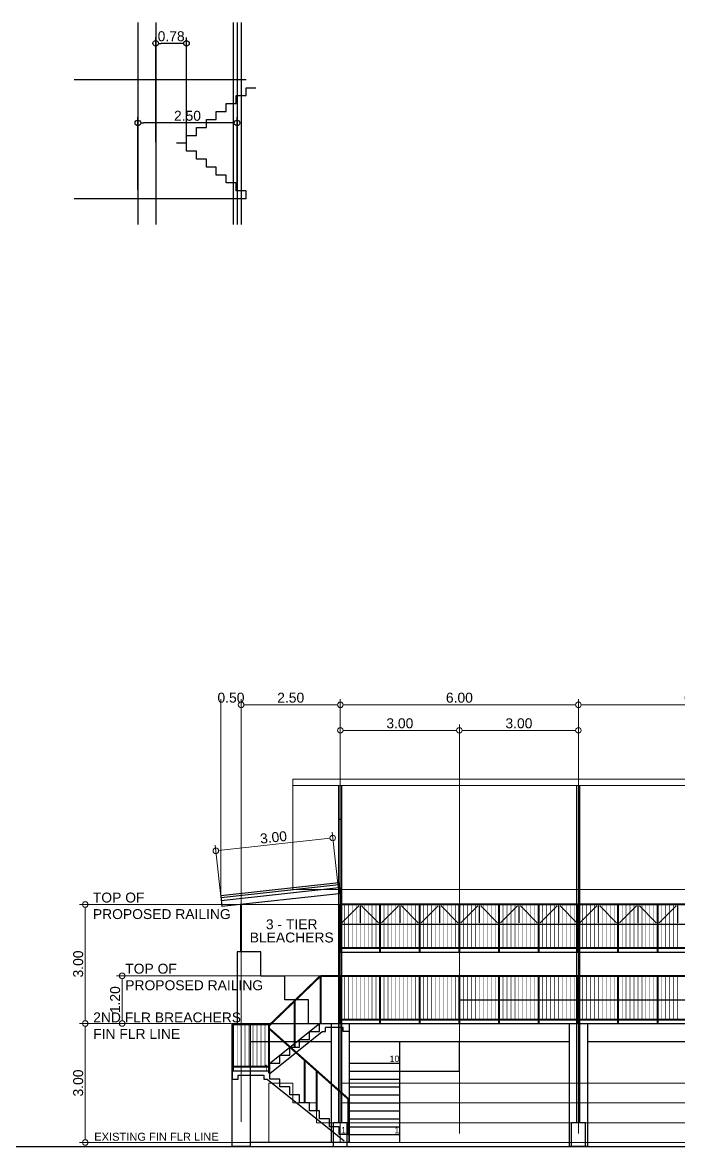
# Model space of a CAD drawing. Header units: inches. Extents: x -1369 to 1198, y -366 to 1398.
# Drawn here: x 141.03 to 157.56, y -264.67 to -236.34 of the extents above; entities that cross this region are included whole.
import ezdxf

# ---------------------------------------------------------------- set-up
doc = ezdxf.new("R2010")
doc.units = ezdxf.units.IN
doc.header["$MEASUREMENT"] = 0
doc.layers.add('dim.', color=10, linetype='Continuous', lineweight=15)
doc.layers.add('S-DIM', color=7, linetype='Continuous')
doc.styles.get("Standard").update_dxf_attribs({"font": 'arial.ttf'})
doc.dimstyles.get("Standard").update_dxf_attribs({"dimtxt": 0.25, "dimasz": 0.14, "dimexe": 0.145, "dimexo": 0.025, "dimgap": 0.05, "dimtad": 1, "dimzin": 0, "dimdsep": 46, "dimtxsty": 'Standard', "dimblk": 'DOTBLANK', "dimcen": 0.09, "dimclrd": 256, "dimclre": 256, "dimaunit": 1, "dimadec": 5, "dimazin": 0, "dimtfac": 1, "dimtix": 1, "dimtofl": 0, "dimtmove": 0, "dimatfit": 3, "dimfxl": 0, "dimtolj": 1, "dimtzin": 0, "dimlwd": -1, "dimlwe": -1, "dimarcsym": 0})

# ---------------------------------------------------------------- blocks, each defined once
blk = doc.blocks.new('_DotBlank')
at = {"color": 0, "linetype": 'ByBlock', "lineweight": -2}
blk.add_line((-0.5, 0), (-1, 0), dxfattribs=at)
blk.add_circle((0, 0), 0.5, dxfattribs=at)
blk = doc.blocks.new('*D655')
at = {"layer": 'Defpoints', "color": 0, "transparency": 16777216}
for p in [(143.94, -238.874), (143.94, -240.587), (146.44, -240.587)]:
    blk.add_point(p, dxfattribs=at)
at = {"layer": 'S-DIM', "transparency": 16777216}
for p, q in [((143.94, -240.562), (143.94, -238.729)), ((146.44, -240.562), (146.44, -238.729)), ((146.3, -238.874), (144.08, -238.874))]:
    blk.add_line(p, q, dxfattribs=at)
at = {"layer": 'S-DIM', "transparency": 16777216, "xscale": 0.14, "yscale": 0.14, "zscale": 0.14, "rotation": 180}
blk.add_blockref('_DotBlank', (143.94, -238.874), dxfattribs=at)
at = {"layer": 'S-DIM', "transparency": 16777216, "xscale": 0.14, "yscale": 0.14, "zscale": 0.14}
blk.add_blockref('_DotBlank', (146.44, -238.874), dxfattribs=at)
at = {"layer": 'S-DIM', "color": 0, "transparency": 16777216, "insert": (145.19, -238.696), "char_height": 0.25, "attachment_point": 5}
blk.add_mtext('\\A1;2.50', dxfattribs=at)
blk = doc.blocks.new('*D656')
at = {"layer": 'Defpoints', "color": 0, "transparency": 16777216}
for p in [(144.39, -236.869), (144.39, -239.387), (145.165, -239.387)]:
    blk.add_point(p, dxfattribs=at)
at = {"layer": 'S-DIM', "transparency": 16777216}
for p, q in [((144.39, -239.362), (144.39, -236.724)), ((145.165, -239.362), (145.165, -236.724)), ((145.025, -236.869), (144.53, -236.869))]:
    blk.add_line(p, q, dxfattribs=at)
at = {"layer": 'S-DIM', "transparency": 16777216, "xscale": 0.14, "yscale": 0.14, "zscale": 0.14, "rotation": 180}
blk.add_blockref('_DotBlank', (144.39, -236.869), dxfattribs=at)
at = {"layer": 'S-DIM', "transparency": 16777216, "xscale": 0.14, "yscale": 0.14, "zscale": 0.14}
blk.add_blockref('_DotBlank', (145.165, -236.869), dxfattribs=at)
at = {"layer": 'S-DIM', "color": 0, "transparency": 16777216, "insert": (144.778, -236.691), "char_height": 0.25, "attachment_point": 5}
blk.add_mtext('\\A1;0.78', dxfattribs=at)
blk = doc.blocks.new('*D661')
at = {"layer": 'Defpoints', "color": 0, "transparency": 16777216}
for p in [(152.041, -254.183), (149.041, -264.071), (152.041, -264.371)]:
    blk.add_point(p, dxfattribs=at)
at = {"layer": 'dim.', "transparency": 16777216}
for p, q in [((149.041, -264.046), (149.041, -254.038)), ((152.041, -264.346), (152.041, -254.038)), ((149.181, -254.183), (151.901, -254.183))]:
    blk.add_line(p, q, dxfattribs=at)
at = {"layer": 'dim.', "transparency": 16777216, "xscale": 0.14, "yscale": 0.14, "zscale": 0.14, "rotation": 180}
blk.add_blockref('_DotBlank', (149.041, -254.183), dxfattribs=at)
at = {"layer": 'dim.', "transparency": 16777216, "xscale": 0.14, "yscale": 0.14, "zscale": 0.14}
blk.add_blockref('_DotBlank', (152.041, -254.183), dxfattribs=at)
at = {"layer": 'dim.', "color": 0, "transparency": 16777216, "insert": (150.541, -254.006), "char_height": 0.25, "attachment_point": 5}
blk.add_mtext('\\A1;3.00', dxfattribs=at)
blk = doc.blocks.new('*D662')
at = {"layer": 'Defpoints', "color": 0, "transparency": 16777216}
for p in [(155.041, -253.539), (149.041, -255.571), (155.041, -255.571)]:
    blk.add_point(p, dxfattribs=at)
at = {"layer": 'dim.', "transparency": 16777216}
for p, q in [((149.041, -255.546), (149.041, -253.394)), ((149.181, -253.539), (154.901, -253.539)), ((155.041, -255.546), (155.041, -253.394))]:
    blk.add_line(p, q, dxfattribs=at)
at = {"layer": 'dim.', "transparency": 16777216, "xscale": 0.14, "yscale": 0.14, "zscale": 0.14, "rotation": 180}
blk.add_blockref('_DotBlank', (149.041, -253.539), dxfattribs=at)
at = {"layer": 'dim.', "transparency": 16777216, "xscale": 0.14, "yscale": 0.14, "zscale": 0.14}
blk.add_blockref('_DotBlank', (155.041, -253.539), dxfattribs=at)
at = {"layer": 'dim.', "color": 0, "transparency": 16777216, "insert": (152.041, -253.361), "char_height": 0.25, "attachment_point": 5}
blk.add_mtext('\\A1;6.00', dxfattribs=at)
blk = doc.blocks.new('*D663')
at = {"layer": 'Defpoints', "color": 0, "transparency": 16777216}
for p in [(155.041, -254.183), (152.041, -261.571), (155.041, -264.371)]:
    blk.add_point(p, dxfattribs=at)
at = {"layer": 'dim.', "transparency": 16777216}
for p, q in [((152.041, -261.546), (152.041, -254.038)), ((155.041, -264.346), (155.041, -254.038)), ((152.181, -254.183), (154.901, -254.183))]:
    blk.add_line(p, q, dxfattribs=at)
at = {"layer": 'dim.', "transparency": 16777216, "xscale": 0.14, "yscale": 0.14, "zscale": 0.14, "rotation": 180}
blk.add_blockref('_DotBlank', (152.041, -254.183), dxfattribs=at)
at = {"layer": 'dim.', "transparency": 16777216, "xscale": 0.14, "yscale": 0.14, "zscale": 0.14}
blk.add_blockref('_DotBlank', (155.041, -254.183), dxfattribs=at)
at = {"layer": 'dim.', "color": 0, "transparency": 16777216, "insert": (153.541, -254.006), "char_height": 0.25, "attachment_point": 5}
blk.add_mtext('\\A1;3.00', dxfattribs=at)
blk = doc.blocks.new('*D664')
at = {"layer": 'Defpoints', "color": 0, "transparency": 16777216}
for p in [(161.041, -253.539), (155.041, -255.571), (161.041, -255.571)]:
    blk.add_point(p, dxfattribs=at)
at = {"layer": 'dim.', "transparency": 16777216}
for p, q in [((155.041, -255.546), (155.041, -253.394)), ((155.181, -253.539), (160.901, -253.539)), ((161.041, -255.546), (161.041, -253.394))]:
    blk.add_line(p, q, dxfattribs=at)
at = {"layer": 'dim.', "transparency": 16777216, "xscale": 0.14, "yscale": 0.14, "zscale": 0.14, "rotation": 180}
blk.add_blockref('_DotBlank', (155.041, -253.539), dxfattribs=at)
at = {"layer": 'dim.', "transparency": 16777216, "xscale": 0.14, "yscale": 0.14, "zscale": 0.14}
blk.add_blockref('_DotBlank', (161.041, -253.539), dxfattribs=at)
at = {"layer": 'dim.', "color": 0, "transparency": 16777216, "insert": (158.041, -253.361), "char_height": 0.25, "attachment_point": 5}
blk.add_mtext('\\A1;6.00', dxfattribs=at)
blk = doc.blocks.new('*D670')
at = {"layer": 'Defpoints', "color": 0, "transparency": 16777216}
for p in [(146.541, -253.539), (146.541, -264.071), (149.041, -264.071)]:
    blk.add_point(p, dxfattribs=at)
at = {"layer": 'dim.', "transparency": 16777216}
for p, q in [((146.541, -264.046), (146.541, -253.394)), ((148.901, -253.539), (146.681, -253.539)), ((149.041, -264.046), (149.041, -253.394))]:
    blk.add_line(p, q, dxfattribs=at)
at = {"layer": 'dim.', "transparency": 16777216, "xscale": 0.14, "yscale": 0.14, "zscale": 0.14, "rotation": 180}
blk.add_blockref('_DotBlank', (146.541, -253.539), dxfattribs=at)
at = {"layer": 'dim.', "transparency": 16777216, "xscale": 0.14, "yscale": 0.14, "zscale": 0.14}
blk.add_blockref('_DotBlank', (149.041, -253.539), dxfattribs=at)
at = {"layer": 'dim.', "color": 0, "transparency": 16777216, "insert": (147.791, -253.361), "char_height": 0.25, "attachment_point": 5}
blk.add_mtext('\\A1;2.50', dxfattribs=at)
blk = doc.blocks.new('*D671')
at = {"layer": 'Defpoints', "color": 0, "transparency": 16777216}
for p in [(146.316, -261.571), (142.614, -264.571), (148.816, -264.571)]:
    blk.add_point(p, dxfattribs=at)
at = {"layer": 'dim.', "transparency": 16777216}
for p, q in [((146.291, -261.571), (142.469, -261.571)), ((142.614, -261.711), (142.614, -264.431)), ((148.791, -264.571), (142.469, -264.571))]:
    blk.add_line(p, q, dxfattribs=at)
at = {"layer": 'dim.', "transparency": 16777216, "xscale": 0.14, "yscale": 0.14, "zscale": 0.14}
for p, rotation in [((142.614, -261.571), 90), ((142.614, -264.571), 270)]:
    blk.add_blockref('_DotBlank', p, dxfattribs=dict(at, rotation=rotation))
at = {"layer": 'dim.', "color": 0, "transparency": 16777216, "insert": (142.436, -263.071), "char_height": 0.25, "attachment_point": 5, "rotation": 90}
blk.add_mtext('\\A1;3.00', dxfattribs=at)
blk = doc.blocks.new('*D672')
at = {"layer": 'Defpoints', "color": 0, "transparency": 16777216}
for p in [(142.614, -258.571), (149.003, -258.571), (145.53, -261.571)]:
    blk.add_point(p, dxfattribs=at)
at = {"layer": 'dim.', "transparency": 16777216}
for p, q in [((148.978, -258.571), (142.469, -258.571)), ((142.614, -261.431), (142.614, -258.711)), ((145.505, -261.571), (142.469, -261.571))]:
    blk.add_line(p, q, dxfattribs=at)
at = {"layer": 'dim.', "transparency": 16777216, "xscale": 0.14, "yscale": 0.14, "zscale": 0.14}
for p, rotation in [((142.614, -258.571), 90), ((142.614, -261.571), 270)]:
    blk.add_blockref('_DotBlank', p, dxfattribs=dict(at, rotation=rotation))
at = {"layer": 'dim.', "color": 0, "transparency": 16777216, "insert": (142.436, -260.071), "char_height": 0.25, "attachment_point": 5, "rotation": 90}
blk.add_mtext('\\A1;3.00', dxfattribs=at)
blk = doc.blocks.new('*D673')
at = {"layer": 'Defpoints', "color": 0, "transparency": 16777216}
for p in [(143.545, -260.371), (148.541, -260.371), (146.316, -261.571)]:
    blk.add_point(p, dxfattribs=at)
at = {"layer": 'dim.', "transparency": 16777216}
for p, q in [((148.516, -260.371), (143.4, -260.371)), ((143.545, -261.431), (143.545, -260.511)), ((146.291, -261.571), (143.4, -261.571))]:
    blk.add_line(p, q, dxfattribs=at)
at = {"layer": 'dim.', "transparency": 16777216, "xscale": 0.14, "yscale": 0.14, "zscale": 0.14}
for p, rotation in [((143.545, -260.371), 90), ((143.545, -261.571), 270)]:
    blk.add_blockref('_DotBlank', p, dxfattribs=dict(at, rotation=rotation))
at = {"layer": 'dim.', "color": 0, "transparency": 16777216, "insert": (143.367, -260.971), "char_height": 0.25, "attachment_point": 5, "rotation": 90}
blk.add_mtext('\\A1;1.20', dxfattribs=at)
blk = doc.blocks.new('*D678')
at = {"layer": 'Defpoints', "color": 0, "transparency": 16777216}
for p in [(148.849, -256.895), (149.003, -258.3), (146.059, -258.624)]:
    blk.add_point(p, dxfattribs=at)
at = {"layer": 'dim.', "transparency": 16777216}
for p, q in [((146.043, -257.203), (148.71, -256.91)), ((149.001, -258.276), (148.833, -256.751)), ((146.056, -258.599), (145.888, -257.074))]:
    blk.add_line(p, q, dxfattribs=at)
at = {"layer": 'dim.', "transparency": 16777216, "xscale": 0.14, "yscale": 0.14, "zscale": 0.14}
for p, rotation in [((148.849, -256.895), 6.277298489595447), ((145.904, -257.219), 186.2772984895954)]:
    blk.add_blockref('_DotBlank', p, dxfattribs=dict(at, rotation=rotation))
at = {"layer": 'dim.', "color": 0, "transparency": 16777216, "insert": (147.357, -256.88), "char_height": 0.25, "attachment_point": 5, "rotation": 6.2773}
blk.add_mtext('\\A1;3.00', dxfattribs=at)
blk = doc.blocks.new('*D679')
at = {"layer": 'Defpoints', "color": 0, "transparency": 16777216}
for p in [(146.029, -253.539), (146.029, -258.351), (146.541, -258.271)]:
    blk.add_point(p, dxfattribs=at)
at = {"layer": 'dim.', "transparency": 16777216}
for p, q in [((146.029, -258.326), (146.029, -253.394)), ((146.541, -258.246), (146.541, -253.394))]:
    blk.add_line(p, q, dxfattribs=at)
at = {"layer": 'dim.', "color": 0, "transparency": 16777216, "insert": (146.285, -253.361), "char_height": 0.25, "attachment_point": 5}
blk.add_mtext('\\A1;0.50', dxfattribs=at)

msp = doc.modelspace()

# ---------------------------------------------------------------- linework, layer by layer
at = {"color": 8, "lineweight": 9}
for q in [(147.841, -255.5712), (180.2409, -258.1896)]:
    msp.add_line((147.841, -258.1896), q, dxfattribs=at)
at = {"color": 8}
for p, q in [((149.0035, -264.0712), (149.0035, -255.5712)), ((149.0785, -264.0712), (149.0785, -255.5712)), ((155.0035, -264.0712), (155.0035, -255.5712)), ((155.0785, -264.0712), (155.0785, -255.5712)), ((149.0785, -256.4301), (149.0035, -256.4301)), ((149.0035, -258.5712), (178.9648, -258.5712)), ((149.0785, -259.0337), (149.5035, -258.6087)), ((150.0035, -259.0337), (149.5785, -258.6087)), ((150.0785, -259.0337), (150.5035, -258.6087)), ((151.0035, -259.0337), (150.5785, -258.6087)), ((151.0785, -259.0337), (151.5035, -258.6087)), ((152.0035, -259.0337), (151.5785, -258.6087)), ((152.0785, -259.0337), (152.5035, -258.6087)), ((153.0035, -259.0337), (152.5785, -258.6087)), ((153.0785, -259.0337), (153.5035, -258.6087)), ((154.0035, -259.0337), (153.5785, -258.6087)), ((154.0785, -259.0337), (154.5035, -258.6087)), ((155.0035, -259.0337), (154.5785, -258.6087)), ((155.0785, -259.0337), (155.5035, -258.6087)), ((156.0035, -259.0337), (155.5785, -258.6087)), ((156.0785, -259.0337), (156.5035, -258.6087)), ((157.0035, -259.0337), (156.5785, -258.6087)), ((157.0785, -259.0337), (157.5035, -258.6087)), ((149.0785, -259.0712), (178.9492, -259.0712)), ((148.866, -264.6712), (148.866, -264.0712)), ((149.216, -264.0712), (148.866, -264.0712)), ((149.216, -264.6712), (149.216, -264.0712)), ((154.866, -264.6712), (154.866, -264.0712)), ((155.216, -264.0712), (154.866, -264.0712)), ((155.216, -264.6712), (155.216, -264.0712))]:
    msp.add_line(p, q, dxfattribs=at)
msp.add_line((55.2635, -264.6712), (201.9117, -264.6712))
for points in [[(143.9401, -236.3427), (143.9401, -241.4362)], [(143.9401, -236.3427), (143.9401, -241.4362)], [(144.3901, -236.3427), (144.3901, -241.4362)], [(146.3401, -236.3427), (146.3401, -241.4362)], [(146.4401, -236.3427), (146.4401, -241.4362)], [(146.5401, -236.3427), (146.5401, -241.4362)], [(146.6651, -237.787), (142.3332, -237.787)], [(146.4151, -238.387), (146.4151, -238.187), (146.6651, -238.187)], [(146.6651, -238.187), (146.6651, -237.987), (146.9151, -237.987)], [(146.1651, -238.587), (146.1651, -238.387), (146.4151, -238.387)], [(145.6651, -238.987), (145.6651, -238.787), (145.9151, -238.787)], [(145.9151, -238.787), (145.9151, -238.587), (146.1651, -238.587)], [(145.4151, -239.187), (145.4151, -238.987), (145.6651, -238.987)], [(145.1651, -239.387), (145.1651, -239.187), (145.4151, -239.187)], [(145.1651, -239.587), (145.1651, -239.387), (144.9151, -239.387)], [(145.4151, -239.787), (145.4151, -239.587), (145.1651, -239.587)], [(145.6651, -239.987), (145.6651, -239.787), (145.4151, -239.787)], [(145.9151, -240.187), (145.9151, -239.987), (145.6651, -239.987)], [(146.1651, -240.387), (146.1651, -240.187), (145.9151, -240.187)], [(146.4151, -240.587), (146.4151, -240.387), (146.1651, -240.387)], [(146.6651, -240.787), (142.3332, -240.787)], [(146.6651, -240.787), (146.6651, -240.587), (146.4151, -240.587)], [(149.0035, -258.0237), (146.0289, -258.3509)], [(149.0035, -258.0237), (149.0035, -258.3004)], [(146.0289, -258.3509), (146.059, -258.6243)], [(149.0035, -258.074), (146.0344, -258.4006)], [(149.0035, -258.1495), (146.0426, -258.4752)], [(149.0035, -258.3004), (146.059, -258.6243)], [(149.0785, -258.1582), (149.0035, -258.1582)], [(149.041, -258.1582), (149.041, -258.5712)], [(149.0035, -258.5712), (149.0785, -258.5712)], [(148.241, -261.5785), (148.241, -260.9785), (147.641, -260.9785), (147.641, -260.3785), (147.041, -260.3785), (147.041, -259.7685), (146.441, -259.7685), (146.441, -261.5712)], [(149.041, -261.5712), (149.041, -259.7712), (179.116, -259.7712), (179.116, -261.5712)], [(152.041, -259.7712), (179.116, -259.7712)], [(152.041, -260.3712), (179.116, -260.3712)], [(152.041, -260.3712), (179.116, -260.3712)], [(152.041, -260.9712), (179.116, -260.9712)], [(146.766, -261.5712), (148.516, -261.5712)], [(147.266, -262.5712), (148.516, -261.5712)], [(147.266, -262.8274), (148.5861, -261.7712), (148.666, -261.7712), (148.666, -261.6712)], [(148.516, -261.7712), (148.516, -261.5712), (148.966, -261.5712)], [(149.266, -261.5712), (149.266, -261.7712), (149.116, -261.7712), (149.116, -261.6712), (148.666, -261.6712)], [(149.266, -261.5712), (154.816, -261.5712)], [(155.266, -261.5712), (160.816, -261.5712)], [(146.766, -262.0212), (148.816, -262.0212)], [(148.016, -262.1712), (148.016, -261.9712), (148.266, -261.9712)], [(148.266, -261.9712), (148.266, -261.7712), (148.516, -261.7712)], [(149.266, -262.0212), (154.816, -262.0212)], [(150.541, -264.5712), (150.541, -262.0212)], [(150.541, -262.7712), (152.041, -262.7712), (152.041, -262.0212)], [(155.266, -262.0212), (160.816, -262.0212)], [(147.766, -262.3712), (147.766, -262.1712), (148.016, -262.1712)], [(147.266, -262.7712), (147.266, -262.5712), (147.516, -262.5712)], [(147.516, -262.5712), (147.516, -262.3712), (147.766, -262.3712)], [(149.266, -262.5712), (150.541, -262.5712)], [(147.266, -262.9712), (147.266, -262.7712), (146.316, -262.7712)], [(146.316, -262.7712), (146.316, -262.9712), (146.466, -262.9712), (146.466, -262.8712), (147.1159, -262.8712), (147.1159, -262.9712), (147.1958, -262.9712), (149.141, -264.5274)], [(149.266, -262.7712), (150.541, -262.7712)], [(147.516, -263.1712), (147.516, -262.9712), (147.266, -262.9712)], [(147.766, -263.3712), (147.766, -263.1712), (147.516, -263.1712)], [(149.266, -262.9712), (150.541, -262.9712)], [(149.266, -263.1712), (150.541, -263.1712)], [(148.016, -263.5712), (148.016, -263.3712), (147.766, -263.3712)], [(149.266, -263.3712), (150.541, -263.3712)], [(148.266, -263.7712), (148.266, -263.5712), (148.016, -263.5712)], [(149.266, -263.5712), (150.541, -263.5712)], [(148.516, -263.9712), (148.516, -263.7712), (148.266, -263.7712)], [(148.766, -264.1712), (148.766, -263.9712), (148.516, -263.9712)], [(149.266, -263.7712), (150.541, -263.7712)], [(149.266, -263.9712), (150.541, -263.9712)], [(149.016, -264.3712), (149.016, -264.1712), (148.766, -264.1712)], [(149.266, -264.1712), (150.541, -264.1712)], [(149.266, -264.5712), (146.766, -264.5712)], [(149.266, -264.5712), (149.266, -264.3712), (149.066, -264.3712), (149.016, -264.3712)], [(149.216, -264.3712), (150.541, -264.3712)]]:
    msp.add_lwpolyline(points)
at = {"color": 8, "lineweight": 9}
for points in [[(147.841, -255.4158), (180.2387, -255.4158), (180.2409, -255.5712), (147.841, -255.5712), (147.841, -255.4158)], [(149.041, -264.5712), (149.041, -264.0712), (148.441, -264.0712), (148.441, -263.5712), (147.841, -263.5712), (147.841, -263.0712), (147.241, -263.0712), (147.241, -264.5712)], [(179.0409, -263.0712), (149.0785, -263.0712)], [(179.0409, -263.5712), (149.0785, -263.5712)], [(179.0409, -264.0712), (149.216, -264.0712)], [(179.0409, -264.5712), (149.216, -264.5712)]]:
    msp.add_lwpolyline(points, dxfattribs=at)
for points, const_width in [([(146.541, -259.7685), (146.541, -258.5712)], 0.05), ([(149.041, -258.5712), (155.041, -258.5712)], 0.05), ([(149.041, -259.7712), (149.041, -258.5712)], 0.05), ([(149.141, -258.5712), (149.141, -259.6712)], 0.0125), ([(149.241, -258.5712), (149.241, -259.6712)], 0.0125), ([(149.341, -258.5712), (149.341, -259.6712)], 0.0125), ([(149.441, -258.5712), (149.441, -259.6712)], 0.0125), ([(149.541, -258.5712), (149.541, -259.6712)], 0.0125), ([(149.641, -258.5712), (149.641, -259.6712)], 0.0125), ([(149.741, -258.5712), (149.741, -259.6712)], 0.0125), ([(149.841, -258.5712), (149.841, -259.6712)], 0.0125), ([(149.941, -258.5712), (149.941, -259.6712)], 0.0125), ([(150.041, -259.7712), (150.041, -258.5712)], 0.05), ([(150.141, -258.5712), (150.141, -259.6712)], 0.0125), ([(150.241, -258.5712), (150.241, -259.6712)], 0.0125), ([(150.341, -258.5712), (150.341, -259.6712)], 0.0125), ([(150.441, -258.5712), (150.441, -259.6712)], 0.0125), ([(150.541, -258.5712), (150.541, -259.6712)], 0.0125), ([(150.641, -258.5712), (150.641, -259.6712)], 0.0125), ([(150.741, -258.5712), (150.741, -259.6712)], 0.0125), ([(150.841, -258.5712), (150.841, -259.6712)], 0.0125), ([(150.941, -258.5712), (150.941, -259.6712)], 0.0125), ([(151.041, -259.7712), (151.041, -258.5712)], 0.05), ([(151.141, -258.5712), (151.141, -259.6712)], 0.0125), ([(151.241, -258.5712), (151.241, -259.6712)], 0.0125), ([(151.341, -258.5712), (151.341, -259.6712)], 0.0125), ([(151.441, -258.5712), (151.441, -259.6712)], 0.0125), ([(151.541, -258.5712), (151.541, -259.6712)], 0.0125), ([(151.641, -258.5712), (151.641, -259.6712)], 0.0125), ([(151.741, -258.5712), (151.741, -259.6712)], 0.0125), ([(151.841, -258.5712), (151.841, -259.6712)], 0.0125), ([(151.941, -258.5712), (151.941, -259.6712)], 0.0125), ([(152.041, -259.7712), (152.041, -258.5712)], 0.05), ([(152.141, -258.5712), (152.141, -259.6712)], 0.0125), ([(152.241, -258.5712), (152.241, -259.6712)], 0.0125), ([(152.341, -258.5712), (152.341, -259.6712)], 0.0125), ([(152.441, -258.5712), (152.441, -259.6712)], 0.0125), ([(152.541, -258.5712), (152.541, -259.6712)], 0.0125), ([(152.641, -258.5712), (152.641, -259.6712)], 0.0125), ([(152.741, -258.5712), (152.741, -259.6712)], 0.0125), ([(152.841, -258.5712), (152.841, -259.6712)], 0.0125), ([(152.941, -258.5712), (152.941, -259.6712)], 0.0125), ([(153.041, -259.7712), (153.041, -258.5712)], 0.05), ([(153.141, -258.5712), (153.141, -259.6712)], 0.0125), ([(153.241, -258.5712), (153.241, -259.6712)], 0.0125), ([(153.341, -258.5712), (153.341, -259.6712)], 0.0125), ([(153.441, -258.5712), (153.441, -259.6712)], 0.0125), ([(153.541, -258.5712), (153.541, -259.6712)], 0.0125), ([(153.641, -258.5712), (153.641, -259.6712)], 0.0125), ([(153.741, -258.5712), (153.741, -259.6712)], 0.0125), ([(153.841, -258.5712), (153.841, -259.6712)], 0.0125), ([(153.941, -258.5712), (153.941, -259.6712)], 0.0125), ([(154.041, -259.7712), (154.041, -258.5712)], 0.05), ([(154.141, -258.5712), (154.141, -259.6712)], 0.0125), ([(154.241, -258.5712), (154.241, -259.6712)], 0.0125), ([(154.341, -258.5712), (154.341, -259.6712)], 0.0125), ([(154.441, -258.5712), (154.441, -259.6712)], 0.0125), ([(154.541, -258.5712), (154.541, -259.6712)], 0.0125), ([(154.641, -258.5712), (154.641, -259.6712)], 0.0125), ([(154.741, -258.5712), (154.741, -259.6712)], 0.0125), ([(154.841, -258.5712), (154.841, -259.6712)], 0.0125), ([(154.941, -258.5712), (154.941, -259.6712)], 0.0125), ([(155.041, -259.7712), (155.041, -258.5712)], 0.05), ([(155.041, -258.5712), (161.041, -258.5712)], 0.05), ([(155.141, -258.5712), (155.141, -259.6712)], 0.0125), ([(155.241, -258.5712), (155.241, -259.6712)], 0.0125), ([(155.341, -258.5712), (155.341, -259.6712)], 0.0125), ([(155.441, -258.5712), (155.441, -259.6712)], 0.0125), ([(155.541, -258.5712), (155.541, -259.6712)], 0.0125), ([(155.641, -258.5712), (155.641, -259.6712)], 0.0125), ([(155.741, -258.5712), (155.741, -259.6712)], 0.0125), ([(155.841, -258.5712), (155.841, -259.6712)], 0.0125), ([(155.941, -258.5712), (155.941, -259.6712)], 0.0125), ([(156.041, -259.7712), (156.041, -258.5712)], 0.05), ([(156.141, -258.5712), (156.141, -259.6712)], 0.0125), ([(156.241, -258.5712), (156.241, -259.6712)], 0.0125), ([(156.341, -258.5712), (156.341, -259.6712)], 0.0125), ([(156.441, -258.5712), (156.441, -259.6712)], 0.0125), ([(156.541, -258.5712), (156.541, -259.6712)], 0.0125), ([(156.641, -258.5712), (156.641, -259.6712)], 0.0125), ([(156.741, -258.5712), (156.741, -259.6712)], 0.0125), ([(156.841, -258.5712), (156.841, -259.6712)], 0.0125), ([(156.941, -258.5712), (156.941, -259.6712)], 0.0125), ([(157.041, -259.7712), (157.041, -258.5712)], 0.05), ([(157.141, -258.5712), (157.141, -259.6712)], 0.0125), ([(157.241, -258.5712), (157.241, -259.6712)], 0.0125), ([(157.341, -258.5712), (157.341, -259.6712)], 0.0125), ([(157.441, -258.5712), (157.441, -259.6712)], 0.0125), ([(157.541, -258.5712), (157.541, -259.6712)], 0.0125), ([(149.041, -259.6712), (155.041, -259.6712)], 0.05), ([(155.041, -259.6712), (161.041, -259.6712)], 0.05), ([(147.241, -261.6274), (148.541, -260.3712)], 0.05), ([(149.041, -260.3712), (148.541, -260.3712)], 0.05), ([(148.542, -261.5712), (148.542, -260.3712)], 0.05), ([(149.041, -261.5712), (149.041, -260.3712)], 0.05), ([(149.041, -260.3712), (155.041, -260.3712)], 0.05), ([(149.141, -260.3712), (149.141, -261.4712)], 0.0125), ([(149.241, -260.3712), (149.241, -261.4712)], 0.0125), ([(149.341, -260.3712), (149.341, -261.4712)], 0.0125), ([(149.441, -260.3712), (149.441, -261.4712)], 0.0125), ([(149.541, -260.3712), (149.541, -261.4712)], 0.0125), ([(149.641, -260.3712), (149.641, -261.4712)], 0.0125), ([(149.741, -260.3712), (149.741, -261.4712)], 0.0125), ([(149.841, -260.3712), (149.841, -261.4712)], 0.0125), ([(149.941, -260.3712), (149.941, -261.4712)], 0.0125), ([(150.041, -261.5712), (150.041, -260.3712)], 0.05), ([(150.141, -260.3712), (150.141, -261.4712)], 0.0125), ([(150.241, -260.3712), (150.241, -261.4712)], 0.0125), ([(150.341, -260.3712), (150.341, -261.4712)], 0.0125), ([(150.441, -260.3712), (150.441, -261.4712)], 0.0125), ([(150.541, -260.3712), (150.541, -261.4712)], 0.0125), ([(150.641, -260.3712), (150.641, -261.4712)], 0.0125), ([(150.741, -260.3712), (150.741, -261.4712)], 0.0125), ([(150.841, -260.3712), (150.841, -261.4712)], 0.0125), ([(150.941, -260.3712), (150.941, -261.4712)], 0.0125), ([(151.041, -261.5712), (151.041, -260.3712)], 0.05), ([(151.141, -260.3712), (151.141, -261.4712)], 0.0125), ([(151.241, -260.3712), (151.241, -261.4712)], 0.0125), ([(151.341, -260.3712), (151.341, -261.4712)], 0.0125), ([(151.441, -260.3712), (151.441, -261.4712)], 0.0125), ([(151.541, -260.3712), (151.541, -261.4712)], 0.0125), ([(151.641, -260.3712), (151.641, -261.4712)], 0.0125), ([(151.741, -260.3712), (151.741, -261.4712)], 0.0125), ([(151.841, -260.3712), (151.841, -261.4712)], 0.0125), ([(151.941, -260.3712), (151.941, -261.4712)], 0.0125), ([(152.041, -261.5712), (152.041, -260.3712)], 0.05), ([(152.141, -260.3712), (152.141, -261.4712)], 0.0125), ([(152.241, -260.3712), (152.241, -261.4712)], 0.0125), ([(152.341, -260.3712), (152.341, -261.4712)], 0.0125), ([(152.441, -260.3712), (152.441, -261.4712)], 0.0125), ([(152.541, -260.3712), (152.541, -261.4712)], 0.0125), ([(152.641, -260.3712), (152.641, -261.4712)], 0.0125), ([(152.741, -260.3712), (152.741, -261.4712)], 0.0125), ([(152.841, -260.3712), (152.841, -261.4712)], 0.0125), ([(152.941, -260.3712), (152.941, -261.4712)], 0.0125), ([(153.041, -261.5712), (153.041, -260.3712)], 0.05), ([(153.141, -260.3712), (153.141, -261.4712)], 0.0125), ([(153.241, -260.3712), (153.241, -261.4712)], 0.0125), ([(153.341, -260.3712), (153.341, -261.4712)], 0.0125), ([(153.441, -260.3712), (153.441, -261.4712)], 0.0125), ([(153.541, -260.3712), (153.541, -261.4712)], 0.0125), ([(153.641, -260.3712), (153.641, -261.4712)], 0.0125), ([(153.741, -260.3712), (153.741, -261.4712)], 0.0125), ([(153.841, -260.3712), (153.841, -261.4712)], 0.0125), ([(153.941, -260.3712), (153.941, -261.4712)], 0.0125), ([(154.041, -261.5712), (154.041, -260.3712)], 0.05), ([(154.141, -260.3712), (154.141, -261.4712)], 0.0125), ([(154.241, -260.3712), (154.241, -261.4712)], 0.0125), ([(154.341, -260.3712), (154.341, -261.4712)], 0.0125), ([(154.441, -260.3712), (154.441, -261.4712)], 0.0125), ([(154.541, -260.3712), (154.541, -261.4712)], 0.0125), ([(154.641, -260.3712), (154.641, -261.4712)], 0.0125), ([(154.741, -260.3712), (154.741, -261.4712)], 0.0125), ([(154.841, -260.3712), (154.841, -261.4712)], 0.0125), ([(154.941, -260.3712), (154.941, -261.4712)], 0.0125), ([(155.041, -261.5712), (155.041, -260.3712)], 0.05), ([(155.041, -260.3712), (161.041, -260.3712)], 0.05), ([(155.041, -261.5712), (155.041, -260.3712)], 0.05), ([(155.141, -260.3712), (155.141, -261.4712)], 0.0125), ([(155.241, -260.3712), (155.241, -261.4712)], 0.0125), ([(155.341, -260.3712), (155.341, -261.4712)], 0.0125), ([(155.441, -260.3712), (155.441, -261.4712)], 0.0125), ([(155.541, -260.3712), (155.541, -261.4712)], 0.0125), ([(155.641, -260.3712), (155.641, -261.4712)], 0.0125), ([(155.741, -260.3712), (155.741, -261.4712)], 0.0125), ([(155.841, -260.3712), (155.841, -261.4712)], 0.0125), ([(155.941, -260.3712), (155.941, -261.4712)], 0.0125), ([(156.041, -261.5712), (156.041, -260.3712)], 0.05), ([(156.141, -260.3712), (156.141, -261.4712)], 0.0125), ([(156.241, -260.3712), (156.241, -261.4712)], 0.0125), ([(156.341, -260.3712), (156.341, -261.4712)], 0.0125), ([(156.441, -260.3712), (156.441, -261.4712)], 0.0125), ([(156.541, -260.3712), (156.541, -261.4712)], 0.0125), ([(156.641, -260.3712), (156.641, -261.4712)], 0.0125), ([(156.741, -260.3712), (156.741, -261.4712)], 0.0125), ([(156.841, -260.3712), (156.841, -261.4712)], 0.0125), ([(156.941, -260.3712), (156.941, -261.4712)], 0.0125), ([(157.041, -261.5712), (157.041, -260.3712)], 0.05), ([(157.141, -260.3712), (157.141, -261.4712)], 0.0125), ([(157.241, -260.3712), (157.241, -261.4712)], 0.0125), ([(157.341, -260.3712), (157.341, -261.4712)], 0.0125), ([(157.441, -260.3712), (157.441, -261.4712)], 0.0125), ([(157.541, -260.3712), (157.541, -261.4712)], 0.0125), ([(147.892, -262.1712), (147.892, -260.9983)], 0.05), ([(149.041, -261.4712), (155.041, -261.4712)], 0.05), ([(155.041, -261.4712), (161.041, -261.4712)], 0.05), ([(146.341, -262.7712), (146.341, -261.5712)], 0.05), ([(146.341, -261.5962), (147.241, -261.5962)], 0.05), ([(146.441, -261.5962), (146.441, -262.6619)], 0.0125), ([(146.541, -261.5962), (146.541, -262.6619)], 0.0125), ([(146.641, -261.5962), (146.641, -262.6619)], 0.0125), ([(146.741, -261.5962), (146.741, -262.6619)], 0.0125), ([(146.841, -261.5962), (146.841, -262.6619)], 0.0125), ([(146.941, -261.5962), (146.941, -262.6619)], 0.0125), ([(147.041, -261.5962), (147.041, -262.6619)], 0.0125), ([(147.141, -261.5962), (147.141, -262.6619)], 0.0125), ([(147.241, -262.7712), (147.241, -261.5712)], 0.05), ([(147.241, -262.8274), (147.241, -261.6274)], 0.05), ([(147.241, -261.6912), (149.241, -263.4712)], 0.05), ([(148.141, -263.5712), (148.141, -262.4922)], 0.05), ([(146.341, -262.6619), (147.241, -262.6619)], 0.05), ([(148.441, -263.7712), (148.441, -262.7592)], 0.05), ([(149.241, -264.3712), (149.241, -263.4712)], 0.05)]:
    msp.add_lwpolyline(points, dxfattribs=dict(const_width=const_width))
at = {"color": 8}
for points in [[(149.541, -258.6087), (149.541, -259.0337)], [(150.541, -258.6087), (150.541, -259.0337)], [(151.541, -258.6087), (151.541, -259.0337)], [(152.541, -258.6087), (152.541, -259.0337)], [(153.541, -258.6087), (153.541, -259.0337)], [(154.541, -258.6087), (154.541, -259.0337)], [(155.541, -258.6087), (155.541, -259.0337)], [(156.541, -258.6087), (156.541, -259.0337)], [(157.541, -258.6087), (157.541, -259.0337)]]:
    msp.add_lwpolyline(points, dxfattribs=at)
for points in [[(146.316, -261.5712), (146.766, -261.5712), (146.766, -264.6712), (146.316, -264.6712)], [(148.816, -261.5712), (149.266, -261.5712), (149.266, -264.5712), (148.816, -264.5712)], [(154.816, -261.5712), (155.266, -261.5712), (155.266, -264.6712), (154.816, -264.6712)]]:
    msp.add_lwpolyline(points, close=True)
for p in [(150.041, -258.5712), (151.041, -258.5712), (152.041, -258.5712), (153.041, -258.5712), (154.041, -258.5712), (156.041, -258.5712), (157.041, -258.5712), (150.041, -260.3712), (151.041, -260.3712), (152.041, -260.3712), (153.041, -260.3712), (154.041, -260.3712), (156.041, -260.3712), (157.041, -260.3712)]:
    msp.add_point(p)

# ---------------------------------------------------------------- texts
at = {"attachment_point": 1}
for s, insert, char_height, width in [('\\pxt9;TOP OF \\PPROPOSED RAILING', (142.8062, -258.2714), 0.25, 5.901458), ('\\pxt9;TOP OF \\PPROPOSED RAILING', (143.6213, -260.065), 0.25, 5.901458), ('2ND FLR BREACHERS\\PFIN FLR LINE', (142.8137, -261.2921), 0.25, 5.901458), ('10', (150.2809, -262.3809), 0.16, 0.486869), ('  1', (146.9872, -262.6079), 0.16, 0.486869), ('  1', (148.9342, -264.1809), 0.16, 0.486869), ('  1', (150.2809, -264.1809), 0.16, 0.486869), ('EXISTING FIN FLR LINE', (142.84, -264.3247), 0.2, 5.901458)]:
    msp.add_mtext(s, dxfattribs=dict(at, insert=insert, char_height=char_height, width=width))
at = {"insert": (144.8648, -258.945), "char_height": 0.25, "width": 5.901458, "attachment_point": 1, "line_spacing_factor": 0.8}
msp.add_mtext('\\pxqc;3 - TIER \\PBLEACHERS', dxfattribs=at)

# ---------------------------------------------------------------- dimensions: what is measured, and where the dimension line sits
at = {"layer": 'dim.', "color": 0}
dim = msp.add_linear_dim(base=(146.0289, -253.539), p1=(146.541, -258.2714), p2=(146.0289, -258.3509), text='0.50', dimstyle='Standard', dxfattribs=at)
dim.commit()
dim.dimension.update_dxf_attribs({"geometry": '*D679', "text_midpoint": (146.2849, -253.3614)})
for base, p1, p2, picture, middle in [((146.541, -253.539), (149.041, -264.0712), (146.541, -264.0712), '*D670', (147.791, -253.3614)), ((155.041, -253.539), (149.041, -255.5712), (155.041, -255.5712), '*D662', (152.041, -253.3614)), ((161.041, -253.539), (155.041, -255.5712), (161.041, -255.5712), '*D664', (158.041, -253.3614)), ((152.041, -254.1833), (149.041, -264.0712), (152.041, -264.3712), '*D661', (150.541, -254.0056)), ((155.041, -254.1833), (152.041, -261.5712), (155.041, -264.3712), '*D663', (153.541, -254.0056))]:
    dim = msp.add_linear_dim(base=base, p1=p1, p2=p2, dimstyle='Standard', dxfattribs=at)
    dim.commit()
    dim.dimension.update_dxf_attribs({"geometry": picture, "text_midpoint": middle})
dim = msp.add_aligned_dim(p1=(146.059, -258.6243), p2=(149.0035, -258.3004), distance=1.4141, text='3.00', dimstyle='Standard', dxfattribs=at)
dim.commit()
dim.dimension.update_dxf_attribs({"geometry": '*D678', "text_midpoint": (147.3572, -256.88)})
for base, p1, p2, picture, middle in [((142.6141, -258.5712), (145.5299, -261.5712), (149.0035, -258.5712), '*D672', (142.4364, -260.0712)), ((143.5451, -260.3712), (146.316, -261.5712), (148.541, -260.3712), '*D673', (143.3674, -260.9712)), ((142.6141, -264.5712), (146.316, -261.5712), (148.816, -264.5712), '*D671', (142.4364, -263.0712))]:
    dim = msp.add_linear_dim(base=base, p1=p1, p2=p2, angle=90, dimstyle='Standard', dxfattribs=at)
    dim.commit()
    dim.dimension.update_dxf_attribs({"geometry": picture, "text_midpoint": middle})
at = {"layer": 'S-DIM'}
for base, p1, p2, picture, middle in [((144.3900810103, -236.8685998837), (145.1650810103, -239.3870012259), (144.3900810103, -239.3870012259), '*D656', (144.7775810103, -236.6909566368)), ((143.9401, -238.874), (146.4401, -240.587), (143.9401, -240.587), '*D655', (145.1901, -238.6964))]:
    dim = msp.add_linear_dim(base=base, p1=p1, p2=p2, dimstyle='Standard', dxfattribs=at)
    dim.commit()
    dim.dimension.update_dxf_attribs({"geometry": picture, "text_midpoint": middle})

doc.saveas('drawing.dxf')
